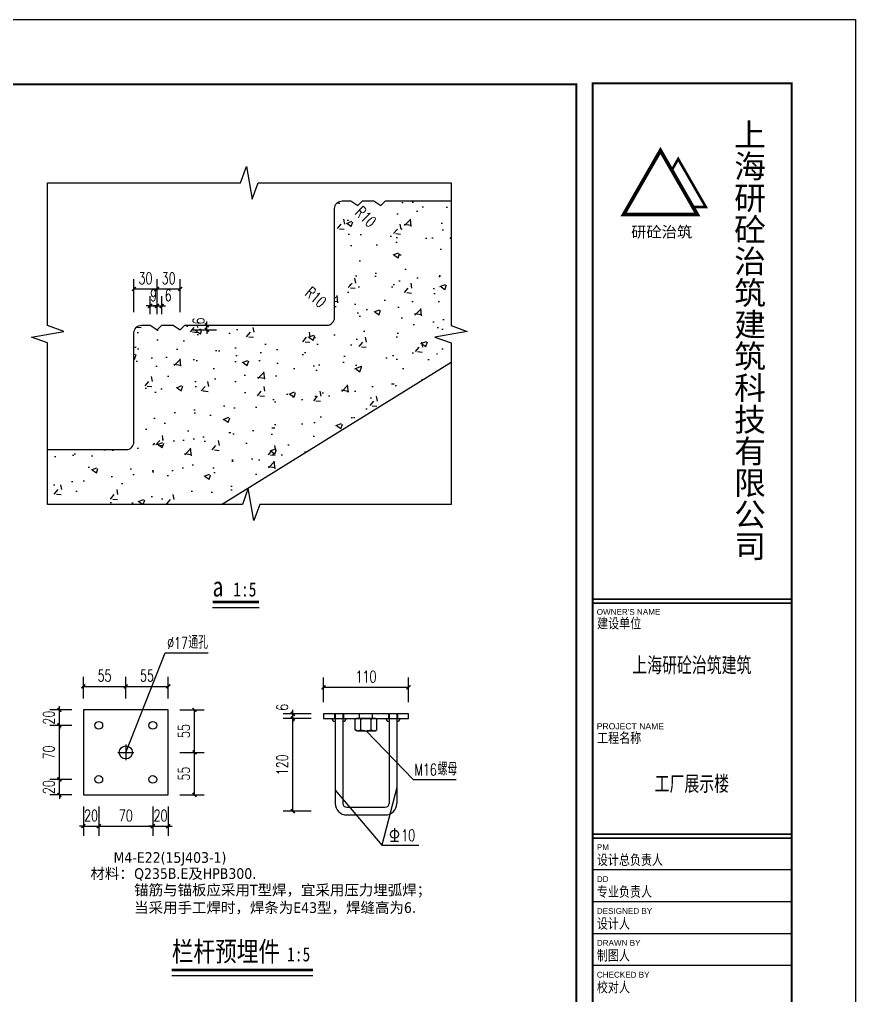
# Model space of a CAD drawing. Header units: millimetres. Extents: x 44261 to 69296, y 20351 to 31510.
# Drawn here: x 63881 to 69296, y 25190 to 31510 of the extents above; entities that cross this region are included whole.
import ezdxf
from ezdxf.enums import TextEntityAlignment as Align

# ---------------------------------------------------------------- set-up
doc = ezdxf.new("R2010")
doc.units = ezdxf.units.MM
doc.header["$LTSCALE"] = 1000
doc.layers.get('0').update_dxf_attribs({"lineweight": 25})
for name, color, linetype in [('DIM_LEAD', 3, 'Continuous'), ('DIM_SYMB', 3, 'Continuous'), ('Hatch_70%', 252, 'Continuous'), ('PUB_DIM', 3, 'Continuous'), ('PUB_TEXT', 7, 'Continuous'), ('PUB_TITLE', 4, 'Continuous'), ('填充（预制）', 252, 'Continuous'), ('墙板', 21, 'Continuous'), ('校对', 6, 'Continuous')]:
    doc.layers.add(name, color=color, linetype=linetype)
doc.layers.add('DIM_MODI', color=6, linetype='Continuous', plot=False)
doc.layers.add('钢筋', color=1, linetype='Continuous', lineweight=30)
doc.styles.add('_TCH_DIM', font='SIMPLEX', dxfattribs={"bigfont": 'GBCBIG'})
doc.styles.add('_TCH_DIM_T3', font='SIMPLEX', dxfattribs={"width": 0.705882, "bigfont": 'GBCBIG'})
doc.styles.add('A10-平面工作区_TEN24OTF$0$E20-0_TEN24OTF$0$Standard', font='STFANGSO.TTF')
doc.styles.add('Arial', font='arial.ttf', dxfattribs={"height": 250})
doc.styles.add('HZXY', font='romand.shx', dxfattribs={"bigfont": 'hzxy.shx'})
doc.styles.get("Standard").update_dxf_attribs({"font": 'tahoma.ttf'})
doc.styles.add('仿宋（工艺）', font='simfang.ttf', dxfattribs={"width": 0.8, "height": 135})
doc.linetypes.add('A10-平面工作区_TEN24OTF$0$E20-0_TEN24OTF$0${ -E- }', pattern='A,48,-9,["E",A10-平面工作区_TEN24OTF$0$E20-0_TEN24OTF$0$Standard,S=1.8,R=0,X=-0.6,Y=-0.84],-9', length=66)
doc.dimstyles.new('_TCH_ARCH&&5', dxfattribs={"dimtxt": 14.875, "dimasz": 5, "dimexe": 12.5, "dimexo": 15, "dimgap": 6.3125, "dimtad": 1, "dimdec": 0, "dimzin": 0, "dimdsep": 46, "dimtxsty": '_TCH_DIM_T3', "dimblk": 'ARCHTICK', "dimcen": 0.09, "dimclrt": 7, "dimazin": 2, "dimtfac": 1, "dimtdec": 0, "dimtix": 1, "dimtmove": 2, "dimatfit": 3, "dimfxl": 0, "dimtolj": 1, "dimtzin": 0, "dimarcsym": 0})

# ---------------------------------------------------------------- blocks, each defined once
blk = doc.blocks.new('_ArchTick')
at = {"color": 0, "linetype": 'ByBlock', "const_width": 0.4}
blk.add_lwpolyline([(-0.5, -0.5), (0.5, 0.5)], dxfattribs=at)
blk = doc.blocks.new('*D104')
at = {"layer": 'Defpoints', "color": 0, "transparency": 16777216}
for p in [(981083.1, 12884.8), (981053.1, 12839.9), (981083.1, 12839.9)]:
    blk.add_point(p, dxfattribs=at)
at = {"layer": 'PUB_DIM', "color": 0, "lineweight": -2, "transparency": 16777216}
for p, q in [((981053.1, 12854.9), (981053.1, 12897.3)), ((981083.1, 12854.9), (981083.1, 12897.3)), ((981053.1, 12884.8), (981083.1, 12884.8))]:
    blk.add_line(p, q, dxfattribs=at)
at = {"layer": 'PUB_DIM', "color": 0, "lineweight": -2, "transparency": 16777216, "xscale": 5, "yscale": 5, "zscale": 5, "rotation": 180}
blk.add_blockref('_ArchTick', (981053.1, 12884.8), dxfattribs=at)
at = {"layer": 'PUB_DIM', "color": 0, "lineweight": -2, "transparency": 16777216, "xscale": 5, "yscale": 5, "zscale": 5}
blk.add_blockref('_ArchTick', (981083.1, 12884.8), dxfattribs=at)
at = {"layer": 'PUB_DIM', "color": 7, "transparency": 16777216, "insert": (981068.1, 12898.6), "char_height": 14.88, "attachment_point": 5, "style": '_TCH_DIM_T3'}
blk.add_mtext('\\A1;30', dxfattribs=at)
blk = doc.blocks.new('*D105')
at = {"layer": 'Defpoints', "color": 0, "transparency": 16777216}
for p in [(981113.1, 12884.8), (981083.1, 12839.9), (981113.1, 12839.9)]:
    blk.add_point(p, dxfattribs=at)
at = {"layer": 'PUB_DIM', "color": 0, "lineweight": -2, "transparency": 16777216}
for p, q in [((981083.1, 12854.9), (981083.1, 12897.3)), ((981113.1, 12854.9), (981113.1, 12897.3)), ((981083.1, 12884.8), (981113.1, 12884.8))]:
    blk.add_line(p, q, dxfattribs=at)
at = {"layer": 'PUB_DIM', "color": 0, "lineweight": -2, "transparency": 16777216, "xscale": 5, "yscale": 5, "zscale": 5, "rotation": 180}
blk.add_blockref('_ArchTick', (981083.1, 12884.8), dxfattribs=at)
at = {"layer": 'PUB_DIM', "color": 0, "lineweight": -2, "transparency": 16777216, "xscale": 5, "yscale": 5, "zscale": 5}
blk.add_blockref('_ArchTick', (981113.1, 12884.8), dxfattribs=at)
at = {"layer": 'PUB_DIM', "color": 7, "transparency": 16777216, "insert": (981098.1, 12898.6), "char_height": 14.88, "attachment_point": 5, "style": '_TCH_DIM_T3'}
blk.add_mtext('\\A1;30', dxfattribs=at)
blk = doc.blocks.new('*D106')
at = {"layer": 'Defpoints', "color": 0, "transparency": 16777216}
for p in [(981083.1, 12862.8), (981074.1, 12837), (981083.1, 12837)]:
    blk.add_point(p, dxfattribs=at)
at = {"layer": 'PUB_DIM', "color": 0, "lineweight": -2, "transparency": 16777216}
for p, q in [((981074.1, 12852), (981074.1, 12875.3)), ((981083.1, 12852), (981083.1, 12875.3)), ((981074.1, 12862.8), (981069.1, 12862.8)), ((981074.1, 12862.8), (981083.1, 12862.8)), ((981083.1, 12862.8), (981088.1, 12862.8))]:
    blk.add_line(p, q, dxfattribs=at)
at = {"layer": 'PUB_DIM', "color": 0, "lineweight": -2, "transparency": 16777216, "xscale": 5, "yscale": 5, "zscale": 5}
blk.add_blockref('_ArchTick', (981074.1, 12862.8), dxfattribs=at)
at = {"layer": 'PUB_DIM', "color": 0, "lineweight": -2, "transparency": 16777216, "xscale": 5, "yscale": 5, "zscale": 5, "rotation": 180}
blk.add_blockref('_ArchTick', (981083.1, 12862.8), dxfattribs=at)
at = {"layer": 'PUB_DIM', "color": 7, "transparency": 16777216, "insert": (981078.6, 12876.6), "char_height": 14.88, "attachment_point": 5, "style": '_TCH_DIM_T3'}
blk.add_mtext('\\A1;9', dxfattribs=at)
blk = doc.blocks.new('*D107')
at = {"layer": 'Defpoints', "color": 0, "transparency": 16777216}
for p in [(981089.1, 12862.8), (981083.1, 12837), (981089.1, 12837)]:
    blk.add_point(p, dxfattribs=at)
at = {"layer": 'PUB_DIM', "color": 0, "lineweight": -2, "transparency": 16777216}
for p, q in [((981083.1, 12852), (981083.1, 12875.3)), ((981089.1, 12852), (981089.1, 12875.3)), ((981083.1, 12862.8), (981078.1, 12862.8)), ((981083.1, 12862.8), (981089.1, 12862.8)), ((981089.1, 12862.8), (981094.1, 12862.8))]:
    blk.add_line(p, q, dxfattribs=at)
at = {"layer": 'PUB_DIM', "color": 0, "lineweight": -2, "transparency": 16777216, "xscale": 5, "yscale": 5, "zscale": 5}
blk.add_blockref('_ArchTick', (981083.1, 12862.8), dxfattribs=at)
at = {"layer": 'PUB_DIM', "color": 0, "lineweight": -2, "transparency": 16777216, "xscale": 5, "yscale": 5, "zscale": 5, "rotation": 180}
blk.add_blockref('_ArchTick', (981089.1, 12862.8), dxfattribs=at)
at = {"layer": 'PUB_DIM', "color": 7, "transparency": 16777216, "insert": (981097.4, 12876.6), "char_height": 14.88, "attachment_point": 5, "style": '_TCH_DIM_T3'}
blk.add_mtext('\\A1;6', dxfattribs=at)
blk = doc.blocks.new('*D108')
at = {"layer": 'Defpoints', "color": 0, "transparency": 16777216}
for p in [(981113.1, 12837.8), (981113.1, 12831.8), (981147.6, 12837.8)]:
    blk.add_point(p, dxfattribs=at)
at = {"layer": 'PUB_DIM', "color": 0, "lineweight": -2, "transparency": 16777216}
for p, q in [((981147.6, 12837.8), (981147.6, 12842.8)), ((981128.1, 12837.8), (981160.1, 12837.8)), ((981128.1, 12831.8), (981160.1, 12831.8)), ((981147.6, 12831.8), (981147.6, 12837.8)), ((981147.6, 12831.8), (981147.6, 12826.8))]:
    blk.add_line(p, q, dxfattribs=at)
at = {"layer": 'PUB_DIM', "color": 0, "lineweight": -2, "transparency": 16777216, "xscale": 5, "yscale": 5, "zscale": 5}
for p, rotation in [((981147.6, 12837.8), 270), ((981147.6, 12831.8), 90)]:
    blk.add_blockref('_ArchTick', p, dxfattribs=dict(at, rotation=rotation))
at = {"layer": 'PUB_DIM', "color": 7, "transparency": 16777216, "insert": (981136.9, 12843.3), "char_height": 14.88, "attachment_point": 5, "rotation": 90, "style": '_TCH_DIM_T3'}
blk.add_mtext('\\A1;6', dxfattribs=at)
blk = doc.blocks.new('*D123')
at = {"layer": 'Defpoints', "color": 0, "transparency": 16777216}
for p in [(82871.8, 2645), (82816.8, 2614.5), (82871.8, 2614.5)]:
    blk.add_point(p, dxfattribs=at)
at = {"layer": 'PUB_DIM', "color": 0, "lineweight": -2, "transparency": 16777216}
for p, q in [((82816.8, 2629.5), (82816.8, 2657.5)), ((82871.8, 2629.5), (82871.8, 2657.5)), ((82816.8, 2645), (82871.8, 2645))]:
    blk.add_line(p, q, dxfattribs=at)
at = {"layer": 'PUB_DIM', "color": 0, "lineweight": -2, "transparency": 16777216, "xscale": 5, "yscale": 5, "zscale": 5, "rotation": 180}
blk.add_blockref('_ArchTick', (82816.8, 2645), dxfattribs=at)
at = {"layer": 'PUB_DIM', "color": 0, "lineweight": -2, "transparency": 16777216, "xscale": 5, "yscale": 5, "zscale": 5}
blk.add_blockref('_ArchTick', (82871.8, 2645), dxfattribs=at)
at = {"layer": 'PUB_DIM', "color": 7, "transparency": 16777216, "insert": (82844.3, 2658.8), "char_height": 14.88, "attachment_point": 5, "style": '_TCH_DIM_T3'}
blk.add_mtext('\\A1;55', dxfattribs=at)
blk = doc.blocks.new('*D124')
at = {"layer": 'Defpoints', "color": 0, "transparency": 16777216}
for p in [(82926.8, 2645), (82871.8, 2614.5), (82926.8, 2614.5)]:
    blk.add_point(p, dxfattribs=at)
at = {"layer": 'PUB_DIM', "color": 0, "lineweight": -2, "transparency": 16777216}
for p, q in [((82871.8, 2629.5), (82871.8, 2657.5)), ((82926.8, 2629.5), (82926.8, 2657.5)), ((82871.8, 2645), (82926.8, 2645))]:
    blk.add_line(p, q, dxfattribs=at)
at = {"layer": 'PUB_DIM', "color": 0, "lineweight": -2, "transparency": 16777216, "xscale": 5, "yscale": 5, "zscale": 5, "rotation": 180}
blk.add_blockref('_ArchTick', (82871.8, 2645), dxfattribs=at)
at = {"layer": 'PUB_DIM', "color": 0, "lineweight": -2, "transparency": 16777216, "xscale": 5, "yscale": 5, "zscale": 5}
blk.add_blockref('_ArchTick', (82926.8, 2645), dxfattribs=at)
at = {"layer": 'PUB_DIM', "color": 7, "transparency": 16777216, "insert": (82899.3, 2658.8), "char_height": 14.88, "attachment_point": 5, "style": '_TCH_DIM_T3'}
blk.add_mtext('\\A1;55', dxfattribs=at)
blk = doc.blocks.new('*D125')
at = {"layer": 'Defpoints', "color": 0, "transparency": 16777216}
for p in [(82926.8, 2614.5), (82960.8, 2614.5), (82926.8, 2559.5)]:
    blk.add_point(p, dxfattribs=at)
at = {"layer": 'PUB_DIM', "color": 0, "lineweight": -2, "transparency": 16777216}
for p, q in [((82941.8, 2614.5), (82973.3, 2614.5)), ((82960.8, 2559.5), (82960.8, 2614.5)), ((82941.8, 2559.5), (82973.3, 2559.5))]:
    blk.add_line(p, q, dxfattribs=at)
at = {"layer": 'PUB_DIM', "color": 0, "lineweight": -2, "transparency": 16777216, "xscale": 5, "yscale": 5, "zscale": 5}
for p, rotation in [((82960.8, 2614.5), 90), ((82960.8, 2559.5), 270)]:
    blk.add_blockref('_ArchTick', p, dxfattribs=dict(at, rotation=rotation))
at = {"layer": 'PUB_DIM', "color": 7, "transparency": 16777216, "insert": (82947.1, 2587), "char_height": 14.88, "attachment_point": 5, "rotation": 90, "style": '_TCH_DIM_T3'}
blk.add_mtext('\\A1;55', dxfattribs=at)
blk = doc.blocks.new('*D126')
at = {"layer": 'Defpoints', "color": 0, "transparency": 16777216}
for p in [(82926.8, 2559.5), (82960.8, 2559.5), (82926.8, 2504.5)]:
    blk.add_point(p, dxfattribs=at)
at = {"layer": 'PUB_DIM', "color": 0, "lineweight": -2, "transparency": 16777216}
for p, q in [((82941.8, 2559.5), (82973.3, 2559.5)), ((82960.8, 2504.5), (82960.8, 2559.5)), ((82941.8, 2504.5), (82973.3, 2504.5))]:
    blk.add_line(p, q, dxfattribs=at)
at = {"layer": 'PUB_DIM', "color": 0, "lineweight": -2, "transparency": 16777216, "xscale": 5, "yscale": 5, "zscale": 5}
for p, rotation in [((82960.8, 2559.5), 90), ((82960.8, 2504.5), 270)]:
    blk.add_blockref('_ArchTick', p, dxfattribs=dict(at, rotation=rotation))
at = {"layer": 'PUB_DIM', "color": 7, "transparency": 16777216, "insert": (82947.1, 2532), "char_height": 14.88, "attachment_point": 5, "rotation": 90, "style": '_TCH_DIM_T3'}
blk.add_mtext('\\A1;55', dxfattribs=at)
blk = doc.blocks.new('*D127')
at = {"layer": 'Defpoints', "color": 0, "transparency": 16777216}
for p in [(82816.8, 2504.5), (82836.8, 2504.5), (82836.8, 2464)]:
    blk.add_point(p, dxfattribs=at)
at = {"layer": 'PUB_DIM', "color": 0, "lineweight": -2, "transparency": 16777216}
for p, q in [((82816.8, 2489.5), (82816.8, 2451.5)), ((82836.8, 2489.5), (82836.8, 2451.5)), ((82816.8, 2464), (82811.8, 2464)), ((82816.8, 2464), (82836.8, 2464)), ((82836.8, 2464), (82841.8, 2464))]:
    blk.add_line(p, q, dxfattribs=at)
at = {"layer": 'PUB_DIM', "color": 0, "lineweight": -2, "transparency": 16777216, "xscale": 5, "yscale": 5, "zscale": 5}
blk.add_blockref('_ArchTick', (82816.8, 2464), dxfattribs=at)
at = {"layer": 'PUB_DIM', "color": 0, "lineweight": -2, "transparency": 16777216, "xscale": 5, "yscale": 5, "zscale": 5, "rotation": 180}
blk.add_blockref('_ArchTick', (82836.8, 2464), dxfattribs=at)
at = {"layer": 'PUB_DIM', "color": 7, "transparency": 16777216, "insert": (82826.8, 2477.7), "char_height": 14.88, "attachment_point": 5, "style": '_TCH_DIM_T3'}
blk.add_mtext('\\A1;20', dxfattribs=at)
blk = doc.blocks.new('*D128')
at = {"layer": 'Defpoints', "color": 0, "transparency": 16777216}
for p in [(82836.8, 2504.5), (82906.8, 2504.5), (82906.8, 2464)]:
    blk.add_point(p, dxfattribs=at)
at = {"layer": 'PUB_DIM', "color": 0, "lineweight": -2, "transparency": 16777216}
for p, q in [((82836.8, 2489.5), (82836.8, 2451.5)), ((82906.8, 2489.5), (82906.8, 2451.5)), ((82836.8, 2464), (82906.8, 2464))]:
    blk.add_line(p, q, dxfattribs=at)
at = {"layer": 'PUB_DIM', "color": 0, "lineweight": -2, "transparency": 16777216, "xscale": 5, "yscale": 5, "zscale": 5, "rotation": 180}
blk.add_blockref('_ArchTick', (82836.8, 2464), dxfattribs=at)
at = {"layer": 'PUB_DIM', "color": 0, "lineweight": -2, "transparency": 16777216, "xscale": 5, "yscale": 5, "zscale": 5}
blk.add_blockref('_ArchTick', (82906.8, 2464), dxfattribs=at)
at = {"layer": 'PUB_DIM', "color": 7, "transparency": 16777216, "insert": (82871.8, 2477.7), "char_height": 14.88, "attachment_point": 5, "style": '_TCH_DIM_T3'}
blk.add_mtext('\\A1;70', dxfattribs=at)
blk = doc.blocks.new('*D116')
at = {"layer": 'Defpoints', "color": 0, "transparency": 16777216}
for p in [(82906.8, 2504.5), (82926.8, 2504.5), (82926.8, 2464)]:
    blk.add_point(p, dxfattribs=at)
at = {"layer": 'PUB_DIM', "color": 0, "lineweight": -2, "transparency": 16777216}
for p, q in [((82906.8, 2489.5), (82906.8, 2451.5)), ((82926.8, 2489.5), (82926.8, 2451.5)), ((82906.8, 2464), (82901.8, 2464)), ((82906.8, 2464), (82926.8, 2464)), ((82926.8, 2464), (82931.8, 2464))]:
    blk.add_line(p, q, dxfattribs=at)
at = {"layer": 'PUB_DIM', "color": 0, "lineweight": -2, "transparency": 16777216, "xscale": 5, "yscale": 5, "zscale": 5}
blk.add_blockref('_ArchTick', (82906.8, 2464), dxfattribs=at)
at = {"layer": 'PUB_DIM', "color": 0, "lineweight": -2, "transparency": 16777216, "xscale": 5, "yscale": 5, "zscale": 5, "rotation": 180}
blk.add_blockref('_ArchTick', (82926.8, 2464), dxfattribs=at)
at = {"layer": 'PUB_DIM', "color": 7, "transparency": 16777216, "insert": (82916.8, 2477.7), "char_height": 14.88, "attachment_point": 5, "style": '_TCH_DIM_T3'}
blk.add_mtext('\\A1;20', dxfattribs=at)
blk = doc.blocks.new('*D117')
at = {"layer": 'Defpoints', "color": 0, "transparency": 16777216}
for p in [(82785.8, 2614.5), (82816.8, 2614.5), (82816.8, 2594.5)]:
    blk.add_point(p, dxfattribs=at)
at = {"layer": 'PUB_DIM', "color": 0, "lineweight": -2, "transparency": 16777216}
for p, q in [((82785.8, 2614.5), (82785.8, 2619.5)), ((82801.8, 2614.5), (82773.3, 2614.5)), ((82785.8, 2594.5), (82785.8, 2614.5)), ((82801.8, 2594.5), (82773.3, 2594.5)), ((82785.8, 2594.5), (82785.8, 2589.5))]:
    blk.add_line(p, q, dxfattribs=at)
at = {"layer": 'PUB_DIM', "color": 0, "lineweight": -2, "transparency": 16777216, "xscale": 5, "yscale": 5, "zscale": 5}
for p, rotation in [((82785.8, 2614.5), 270), ((82785.8, 2594.5), 90)]:
    blk.add_blockref('_ArchTick', p, dxfattribs=dict(at, rotation=rotation))
at = {"layer": 'PUB_DIM', "color": 7, "transparency": 16777216, "insert": (82772, 2604.5), "char_height": 14.88, "attachment_point": 5, "rotation": 90, "style": '_TCH_DIM_T3'}
blk.add_mtext('\\A1;20', dxfattribs=at)
blk = doc.blocks.new('*D118')
at = {"layer": 'Defpoints', "color": 0, "transparency": 16777216}
for p in [(82785.8, 2594.5), (82816.8, 2594.5), (82816.8, 2524.5)]:
    blk.add_point(p, dxfattribs=at)
at = {"layer": 'PUB_DIM', "color": 0, "lineweight": -2, "transparency": 16777216}
for p, q in [((82801.8, 2594.5), (82773.3, 2594.5)), ((82785.8, 2524.5), (82785.8, 2594.5)), ((82801.8, 2524.5), (82773.3, 2524.5))]:
    blk.add_line(p, q, dxfattribs=at)
at = {"layer": 'PUB_DIM', "color": 0, "lineweight": -2, "transparency": 16777216, "xscale": 5, "yscale": 5, "zscale": 5}
for p, rotation in [((82785.8, 2594.5), 90), ((82785.8, 2524.5), 270)]:
    blk.add_blockref('_ArchTick', p, dxfattribs=dict(at, rotation=rotation))
at = {"layer": 'PUB_DIM', "color": 7, "transparency": 16777216, "insert": (82772, 2559.5), "char_height": 14.88, "attachment_point": 5, "rotation": 90, "style": '_TCH_DIM_T3'}
blk.add_mtext('\\A1;70', dxfattribs=at)
blk = doc.blocks.new('*D119')
at = {"layer": 'Defpoints', "color": 0, "transparency": 16777216}
for p in [(82785.8, 2524.5), (82816.8, 2524.5), (82816.8, 2504.5)]:
    blk.add_point(p, dxfattribs=at)
at = {"layer": 'PUB_DIM', "color": 0, "lineweight": -2, "transparency": 16777216}
for p, q in [((82785.8, 2524.5), (82785.8, 2529.5)), ((82801.8, 2524.5), (82773.3, 2524.5)), ((82785.8, 2504.5), (82785.8, 2524.5)), ((82801.8, 2504.5), (82773.3, 2504.5)), ((82785.8, 2504.5), (82785.8, 2499.5))]:
    blk.add_line(p, q, dxfattribs=at)
at = {"layer": 'PUB_DIM', "color": 0, "lineweight": -2, "transparency": 16777216, "xscale": 5, "yscale": 5, "zscale": 5}
for p, rotation in [((82785.8, 2524.5), 270), ((82785.8, 2504.5), 90)]:
    blk.add_blockref('_ArchTick', p, dxfattribs=dict(at, rotation=rotation))
at = {"layer": 'PUB_DIM', "color": 7, "transparency": 16777216, "insert": (82772, 2514.5), "char_height": 14.88, "attachment_point": 5, "rotation": 90, "style": '_TCH_DIM_T3'}
blk.add_mtext('\\A1;20', dxfattribs=at)
blk = doc.blocks.new('*D120')
at = {"layer": 'Defpoints', "color": 0, "transparency": 16777216}
for p in [(83238, 2643.8), (83128, 2609.5), (83238, 2609.5)]:
    blk.add_point(p, dxfattribs=at)
at = {"layer": 'PUB_DIM', "color": 0, "lineweight": -2, "transparency": 16777216}
for p, q in [((83128, 2624.5), (83128, 2656.3)), ((83238, 2624.5), (83238, 2656.3)), ((83128, 2643.8), (83238, 2643.8))]:
    blk.add_line(p, q, dxfattribs=at)
at = {"layer": 'PUB_DIM', "color": 0, "lineweight": -2, "transparency": 16777216, "xscale": 5, "yscale": 5, "zscale": 5, "rotation": 180}
blk.add_blockref('_ArchTick', (83128, 2643.8), dxfattribs=at)
at = {"layer": 'PUB_DIM', "color": 0, "lineweight": -2, "transparency": 16777216, "xscale": 5, "yscale": 5, "zscale": 5}
blk.add_blockref('_ArchTick', (83238, 2643.8), dxfattribs=at)
at = {"layer": 'PUB_DIM', "color": 7, "transparency": 16777216, "insert": (83183, 2657.5), "char_height": 14.88, "attachment_point": 5, "style": '_TCH_DIM_T3'}
blk.add_mtext('\\A1;110', dxfattribs=at)
blk = doc.blocks.new('*D121')
at = {"layer": 'Defpoints', "color": 0, "transparency": 16777216}
for p in [(83088.2, 2609.5), (83126.9, 2609.5), (83126.9, 2603.5)]:
    blk.add_point(p, dxfattribs=at)
at = {"layer": 'PUB_DIM', "color": 0, "lineweight": -2, "transparency": 16777216}
for p, q in [((83111.9, 2609.5), (83075.7, 2609.5)), ((83088.2, 2609.5), (83088.2, 2614.5)), ((83088.2, 2603.5), (83088.2, 2609.5)), ((83111.9, 2603.5), (83075.7, 2603.5)), ((83088.2, 2603.5), (83088.2, 2598.5))]:
    blk.add_line(p, q, dxfattribs=at)
at = {"layer": 'PUB_DIM', "color": 0, "lineweight": -2, "transparency": 16777216, "xscale": 5, "yscale": 5, "zscale": 5}
for p, rotation in [((83088.2, 2609.5), 270), ((83088.2, 2603.5), 90)]:
    blk.add_blockref('_ArchTick', p, dxfattribs=dict(at, rotation=rotation))
at = {"layer": 'PUB_DIM', "color": 7, "transparency": 16777216, "insert": (83074.5, 2617.8), "char_height": 14.88, "attachment_point": 5, "rotation": 90, "style": '_TCH_DIM_T3'}
blk.add_mtext('\\A1;6', dxfattribs=at)
blk = doc.blocks.new('*D122')
at = {"layer": 'Defpoints', "color": 0, "transparency": 16777216}
for p in [(83088.2, 2603.5), (83126.9, 2603.5), (83126.9, 2483.5)]:
    blk.add_point(p, dxfattribs=at)
at = {"layer": 'PUB_DIM', "color": 0, "lineweight": -2, "transparency": 16777216}
for p, q in [((83111.9, 2603.5), (83075.7, 2603.5)), ((83088.2, 2483.5), (83088.2, 2603.5)), ((83111.9, 2483.5), (83075.7, 2483.5))]:
    blk.add_line(p, q, dxfattribs=at)
at = {"layer": 'PUB_DIM', "color": 0, "lineweight": -2, "transparency": 16777216, "xscale": 5, "yscale": 5, "zscale": 5}
for p, rotation in [((83088.2, 2603.5), 90), ((83088.2, 2483.5), 270)]:
    blk.add_blockref('_ArchTick', p, dxfattribs=dict(at, rotation=rotation))
at = {"layer": 'PUB_DIM', "color": 7, "transparency": 16777216, "insert": (83074.5, 2543.5), "char_height": 14.88, "attachment_point": 5, "rotation": 90, "style": '_TCH_DIM_T3'}
blk.add_mtext('\\A1;120', dxfattribs=at)
blk = doc.blocks.new('A3-TK')
at = {"layer": 'PUB_TITLE'}
for p, q in [((66160.7, -7425.7), (65130.7, -7425.7)), ((66160.7, -7590.5), (65130.7, -7590.5)), ((66160.7, -7755.3), (65130.7, -7755.3)), ((66160.7, -7920.1), (65130.7, -7920.1))]:
    blk.add_line(p, q, dxfattribs=at)
at = {"layer": 'PUB_TITLE', "const_width": 10.3}
for points in [[(65047.4, -3363.6), (54666.7, -3363.6), (54666.7, -11603.3), (65047.4, -11603.3)], [(65130.7, -11598.1), (65130.7, -3358.4), (66160.7, -3358.4), (66160.7, -11598.1)]]:
    blk.add_lwpolyline(points, close=True, dxfattribs=at)
at = {"layer": 'PUB_TITLE'}
for points, const_width in [([(65293.2, -4036.3), (65672.1, -4036.3), (65481.8, -3705.6), (65291.5, -4036.3), (65670.4, -4036.3)], 19), ([(65650.1, -3997.6), (65716.4, -3997.6), (65573.6, -3749.5), (65540.5, -3807.1)], 13.5), ([(65130.7, -6025), (66160.7, -6025)], 9), ([(65130.7, -6045.6), (66160.7, -6045.6)], 9), ([(65151.7, -6025), (66160.7, -6025)], 9), ([(65151.7, -6045.6), (66160.7, -6045.6)], 9), ([(66160.7, -7240.3), (65130.7, -7240.3)], 9), ([(66160.7, -7260.9), (65130.7, -7260.9)], 9)]:
    blk.add_lwpolyline(points, dxfattribs=dict(at, const_width=const_width))
for s, height, style, p in [("OWNER'S NAME", 30, 'Arial', (65152.2, -6106.2)), ('建设单位', 60, 'HZXY', (65154.3, -6182.3)), ('PROJECT NAME', 31.815, 'Arial', (65152.2, -6698.5)), ('工程名称', 60, 'HZXY', (65154.3, -6774.7)), ('PM', 30, 'Arial', (65152.8, -7323.1)), ('设计总负责人', 60, 'HZXY', (65153, -7405.1)), ('DD', 30, 'Arial', (65152.8, -7487.9)), ('专业负责人', 60, 'HZXY', (65153, -7569.9)), ('设计人', 60, 'HZXY', (65153, -7734.7)), ('DESIGNED BY', 30, 'Arial', (65152.8, -7652.6)), ('DRAWN BY', 30, 'Arial', (65152.8, -7817.4)), ('制图人', 60, 'HZXY', (65153, -7899.5)), ('CHECKED BY', 30, 'Arial', (65152.8, -7982.2)), ('校对人', 60, 'HZXY', (65153, -8064.2))]:
    blk.add_text(s, height=height, dxfattribs=dict(at, style=style)).set_placement(p)
at = {"layer": 'PUB_TITLE', "insert": (66003, -3540), "char_height": 120, "attachment_point": 1, "rotation": 270, "style": 'HZXY'}
blk.add_mtext_dynamic_manual_height_columns('{\\f@SimHei|b0|i0|c134|p49;上海研砼治筑建筑科技有限公司}', width=20243.271, gutter_width=1500, heights=[0], dxfattribs=at)
at = {"layer": 'PUB_TITLE', "insert": (65330.3, -4097.9), "char_height": 57.851, "attachment_point": 1, "style": 'HZXY'}
blk.add_mtext_dynamic_manual_height_columns('{\\fSimHei|b0|i0|c134|p49;研砼治筑}', width=1431.186, gutter_width=1500, heights=[143.1], dxfattribs=at)
at = {"layer": 'PUB_TITLE', "style": 'HZXY', "width": 0.9, "flags": 8}
for tag, p in [('业主名称', (65644.3, -6414.3)), ('工程名称', (65644.3, -7027.5))]:
    blk.add_attdef(tag, text='', height=90, dxfattribs=at).set_placement(p, align=Align.CENTER)
at = {"layer": 'PUB_TITLE', "flags": 8}
for tag, p, height, style in [('第三版', (65160.4, -8878.2), 60, 'HZXY'), ('第二版', (65160.4, -9001.8), 60, 'HZXY'), ('第一版', (65160.4, -9125.4), 60, 'HZXY'), ('施工图', (65444.7, -9313.6), 60, 'HZXY'), ('工艺', (65444.7, -9486.2), 60, 'HZXY'), ('1:30', (65444.7, -9634.4), 45, 'Arial'), ('2016.10', (65444.7, -9796), 45, 'Arial')]:
    blk.add_attdef(tag, p, '', height=height, dxfattribs=dict(at, style=style))
at = {"layer": 'PUB_TITLE', "style": 'Arial', "flags": 8}
blk.add_attdef('160301', text='', height=45, dxfattribs=at).set_placement((65649.5, -10993.9), align=Align.CENTER)
blk = doc.blocks.new('图框-A3-50')
at = {"layer": 'PUB_TITLE'}
blk.add_lwpolyline([(0, 8910), (12600, 8910), (12600, 0), (0, 0)], close=True, dxfattribs=at)
ref = blk.add_blockref('A3-TK', (-53890.7, 11938.4))
ref.add_attrib('工程名称', '工厂展示楼', dxfattribs={"layer": 'PUB_TITLE', "height": 90, "style": 'HZXY', "width": 0.9}).set_placement((11753.6, 4910.9), align=Align.CENTER)
ref.add_attrib('业主名称', '上海研砼治筑建筑', dxfattribs={"layer": 'PUB_TITLE', "height": 90, "style": 'HZXY', "width": 0.9}).set_placement((11753.6, 5524.1), align=Align.CENTER)
at = {"layer": 'PUB_TITLE', "style": 'Arial', "flags": 8}
blk.add_attdef('2017.12', (11631.6, 2816.5), '', height=45, dxfattribs=at)
blk = doc.blocks.new('A$C3CA65E05')
at = {"layer": 'DIM_MODI'}
blk.add_lwpolyline([(0, 8910), (12600, 8910), (12600, 0), (0, 0)], close=True, dxfattribs=at)
blk = doc.blocks.new('A$C1E0F1A4C')
at = {"layer": 'DIM_MODI', "xscale": 1.666666666666667, "yscale": 1.666666666666667, "zscale": 1.666666666666667}
blk.add_blockref('A$C3CA65E05', (0, -14850), dxfattribs=at)
at = {"layer": 'PUB_TITLE', "xscale": 1.666666666666667, "yscale": 1.666666666666667, "zscale": 1.666666666666667}
blk.add_blockref('图框-A3-50', (0, -14850), dxfattribs=at)
blk = doc.blocks.new('LTFH')
at = {"layer": '填充（预制）'}
h = blk.add_hatch(dxfattribs=at)
h.set_pattern_fill('AR-CONC', color=256, scale=40)
h.set_pattern_definition([(50, (969289.225, 4414.865), (72.87387, -6.37563), [7.62, -83.82]), (355, (969289.225, 4414.865), (-14.09713, 76.42266), [6.096, -67.056]), (100.451, (969295.3, 4414.334), (58.777, 70.04668), [6.476, -71.236]), (46.1842, (969289.225, 4435.185), (108.4316, -16.81693), [11.43, -125.73]), (96.6356, (969298.26, 4433.78), (94.9617, 98.9702), [9.714, -106.854]), (351.184, (969289.22, 4435.19), (94.9618, 98.97005), [9.144, -100.584]), (21, (969299.385, 4430.105), (60.64595, -40.9062), [7.62, -83.82]), (326, (969299.385, 4430.105), (24.7208, 73.6752), [6.096, -67.056]), (71.4514, (969304.44, 4426.7), (85.3666, 32.76914), [6.476, -71.236]), (37.5, (969289.225, 4414.865), (1.23544, 33.822016), [0, -66.2432, 0, -68.072, 0, -67.31]), (7.5, (969289.225, 4414.865), (26.727865, 40.07223), [0, -38.8112, 0, -64.7192, 0, -25.654]), (327.5, (969266.568, 4414.865), (54.23624, -2.2915), [0, -25.4, 0, -79.248, 0, -105.156]), (317.5, (969256.41, 4414.865), (59.25167, 10.1706), [0, -33.02, 0, -52.6288, 0, -74.676])])
h.paths.add_polyline_path([(981464, 12790.1), (981464, 12815), (981443, 12822.5), (981485, 12829.9), (981464, 12837.5), (981464, 12998.9), (981379.1, 12998.9), (981373.1, 12992.9), (981364.1, 12998.9), (981349.1, 12998.9), (981343.1, 12992.9), (981334.1, 12998.9), (981323.1, 12998.9, 0.414214), (981313.1, 12988.9), (981313.1, 12847.8, -0.414214), (981303.1, 12837.8), (981119.1, 12837.8), (981113.1, 12831.8), (981104.1, 12837.8), (981089.1, 12837.8), (981083.1, 12831.8), (981074.1, 12837.8), (981063.1, 12837.8, 0.414214), (981053.1, 12827.8), (981053.1, 12686.7, -0.414214), (981043.1, 12676.7), (980941.3, 12676.7), (980941.3, 12605.8), (981166.5, 12605.8)])
at = {"layer": 'DIM_SYMB'}
for points in [[(980941.3, 13022.2), (981191.4, 13022.2), (981199, 13043.2), (981206.4, 13001.2), (981213.9, 13022.2), (981464, 13022.2)], [(981464, 13022.2), (981464, 12837.5), (981485, 12829.9), (981443, 12822.5), (981464, 12815), (981464, 12605.8), (981216.1, 12605.8), (981208.6, 12584.8), (981201.2, 12626.8), (981193.6, 12605.8), (980941.3, 12605.8), (980941.3, 12815), (980920.3, 12822.5), (980962.3, 12829.9), (980941.3, 12837.5), (980941.3, 13022.2)]]:
    blk.add_lwpolyline(points, dxfattribs=at)
at = {"layer": 'PUB_DIM'}
for points in [[(981358.5, 12954.6, 0, 0, 0), (981323.1, 12988.9, 3.3, 0, 0), (981315.9, 12995.8, 0, 0, 0)], [(981259, 12889.3, 0, 0, 0), (981304.3, 12849.4, 3.3, 0, 0), (981311.8, 12842.8, 0, 0, 0)]]:
    blk.add_lwpolyline(points, format="xyseb", dxfattribs=at)
at = {"layer": '墙板'}
blk.add_line((981166.5, 12605.8), (981464, 12790.1), dxfattribs=at)
blk.add_lwpolyline([(980941.3, 12676.7), (981043.1, 12676.7, 0.414214), (981053.1, 12686.7), (981053.1, 12827.8, -0.414214), (981063.1, 12837.8), (981074.1, 12837.8), (981083.1, 12831.8), (981089.1, 12837.8), (981104.1, 12837.8), (981113.1, 12831.8), (981119.1, 12837.8), (981303.1, 12837.8, 0.414214), (981313.1, 12847.8), (981313.1, 12988.9, -0.414214), (981323.1, 12998.9), (981334.1, 12998.9), (981343.1, 12992.9), (981349.1, 12998.9), (981364.1, 12998.9), (981373.1, 12992.9), (981379.1, 12998.9), (981464, 12998.9)], format="xyb", dxfattribs=at)
at = {"layer": 'PUB_DIM', "color": 7, "style": '_TCH_DIM', "width": 0.705882}
for rotation, p in [(315.8628, (981338.5, 12982.5)), (318.6293, (981273.5, 12877.6))]:
    blk.add_text('R10', height=14.88, rotation=rotation, dxfattribs=at).set_placement(p)
at = {"layer": 'PUB_DIM'}
for p1, p2, distance, picture, middle in [((981053.1, 12839.9), (981083.1, 12839.9), 45, '*D104', (981068.1, 12898.6)), ((981083.1, 12839.9), (981113.1, 12839.9), 45, '*D105', (981098.1, 12898.6)), ((981074.1, 12837), (981083.1, 12837), 25.8, '*D106', (981078.6, 12876.6))]:
    dim = blk.add_aligned_dim(p1=p1, p2=p2, distance=distance, dimstyle='_TCH_ARCH&&5', dxfattribs=at)
    dim.commit()
    dim.dimension.update_dxf_attribs({"geometry": picture, "text_midpoint": middle})
for base, p1, p2, angle, picture, middle in [((981089.1, 12862.8), (981083.1, 12837), (981089.1, 12837), 0, '*D107', (981097.4, 12876.6)), ((981147.6, 12837.8), (981113.1, 12831.8), (981113.1, 12837.8), 90, '*D108', (981136.9, 12843.3))]:
    dim = blk.add_linear_dim(base=base, p1=p1, p2=p2, angle=angle, dimstyle='_TCH_ARCH&&5', dxfattribs=at)
    dim.commit()
    dim.dimension.update_dxf_attribs({"geometry": picture, "text_midpoint": middle, "dimtype": 161})
blk = doc.blocks.new('M5-109大样')
at = {"color": 1, "linetype": 'A10-平面工作区_TEN24OTF$0$E20-0_TEN24OTF$0${ -E- }', "ltscale": 10}
for p, q in [((82871.8, 2569.6), (82871.8, 2549.4)), ((82861.3, 2559.5), (82882.2, 2559.5))]:
    blk.add_line(p, q, dxfattribs=at)
at = {"color": 1}
blk.add_circle((82871.8, 2559.5), 8.5, dxfattribs=at)
at = {"layer": 'DIM_LEAD'}
for p, q in [((82871.8, 2559.5), (82922.6, 2688.5)), ((82871.8, 2559.5), (82922.6, 2688.5)), ((82922.6, 2688.5), (82978.4, 2688.5)), ((83183, 2587.6), (83244.3, 2524.4)), ((83183, 2587.6), (83244.3, 2524.4)), ((83244.3, 2524.4), (83300, 2524.4)), ((83143, 2510.5), (83203.5, 2439.5)), ((83223, 2514.2), (83203.5, 2439.5)), ((83203.5, 2439.5), (83251.4, 2439.5))]:
    blk.add_line(p, q, dxfattribs=at)
at = {"layer": 'PUB_TEXT'}
for p, q in [((83219.9, 2461.4), (83219.9, 2444.7)), ((83214.7, 2444.7), (83225.2, 2444.7))]:
    blk.add_line(p, q, dxfattribs=at)
blk.add_circle((83219.9, 2453.5), 5.25, dxfattribs=at)
at = {"layer": '钢筋'}
for p, q in [((82816.8, 2614.5), (82816.8, 2504.5)), ((82926.8, 2614.5), (82816.8, 2614.5)), ((82926.8, 2504.5), (82926.8, 2614.5)), ((83142, 2609.5), (83142, 2603.5)), ((83143, 2609.5), (83143, 2493.5)), ((83153, 2609.5), (83153, 2493.5)), ((83154, 2609.5), (83154, 2603.5)), ((83174.5, 2603.5), (83174.5, 2609.5)), ((83191.5, 2603.5), (83191.5, 2609.5)), ((83212, 2609.5), (83212, 2603.5)), ((83213, 2609.5), (83213, 2493.5)), ((83223, 2609.5), (83223, 2493.5)), ((83224, 2609.5), (83224, 2603.5)), ((83171, 2603.5), (83169.1, 2602.4)), ((83169.1, 2588.7), (83169.1, 2602.4)), ((83172.6, 2603.5), (83171, 2603.5)), ((83183, 2603.5), (83172.6, 2603.5)), ((83176.1, 2588.7), (83176.1, 2602.4)), ((83193.4, 2603.5), (83183, 2603.5)), ((83189.9, 2588.7), (83189.9, 2602.4)), ((83195, 2603.5), (83193.4, 2603.5)), ((83195, 2603.5), (83196.9, 2602.4)), ((83196.9, 2588.7), (83196.9, 2602.4)), ((83171, 2587.6), (83169.1, 2588.7)), ((83171, 2587.6), (83172.6, 2587.6)), ((83172.6, 2587.6), (83183, 2587.6)), ((83183, 2587.6), (83193.4, 2587.6)), ((83193.4, 2587.6), (83195, 2587.6)), ((83195, 2587.6), (83196.9, 2588.7)), ((82816.8, 2504.5), (82926.8, 2504.5)), ((83158, 2488.5), (83208, 2488.5)), ((83158, 2478.5), (83208, 2478.5))]:
    blk.add_line(p, q, dxfattribs=at)
blk.add_lwpolyline([(83128, 2603.5), (83238, 2603.5), (83238, 2609.5), (83128, 2609.5)], close=True, dxfattribs=at)
for centre in [(82836.8, 2594.5), (82906.8, 2594.5), (82836.8, 2524.5), (82906.8, 2524.5)]:
    blk.add_circle(centre, 5, dxfattribs=at)
for centre, radius, start, end in [((83143, 2603.5), 4, 180, 270), ((83153, 2603.5), 4, 270, 0), ((83213, 2603.5), 4, 180, 270), ((83223, 2603.5), 4, 270, 0), ((83158, 2493.5), 15, 180, 270), ((83158, 2493.5), 5, 180, 270), ((83208, 2493.5), 5, 270, 0), ((83208, 2493.5), 15, 270, 0)]:
    blk.add_arc(centre, radius, start, end, dxfattribs=at)
for points in [[(83172.6, 2603.5), (83171, 2603.5), (83169.1, 2602.4)], [(83176.1, 2602.4), (83174.2, 2603.5), (83172.6, 2603.5)], [(83183, 2603.5), (83179.8, 2603.5), (83176.1, 2602.4)], [(83189.9, 2602.4), (83186.2, 2603.5), (83183, 2603.5)], [(83193.4, 2603.5), (83191.8, 2603.5), (83189.9, 2602.4)], [(83196.9, 2602.4), (83195, 2603.5), (83193.4, 2603.5)], [(83169.1, 2588.7), (83171, 2587.6), (83172.6, 2587.6)], [(83172.6, 2587.6), (83174.2, 2587.6), (83176.1, 2588.7)], [(83176.1, 2588.7), (83179.8, 2587.6), (83183, 2587.6)], [(83183, 2587.6), (83186.2, 2587.6), (83189.9, 2588.7)], [(83189.9, 2588.7), (83191.8, 2587.6), (83193.4, 2587.6)], [(83193.4, 2587.6), (83195, 2587.6), (83196.9, 2588.7)]]:
    blk.add_rational_spline(points, [1, 1.0379548493, 1], degree=2, dxfattribs=at)
at = {"layer": 'PUB_TEXT', "style": '_TCH_DIM', "width": 0.705882}
for s, p in [('%%c17', (82925.4, 2693.7)), ('M16', (83245.9, 2529.6)), ('10', (83228.7, 2444.7))]:
    blk.add_text(s, height=14.88, dxfattribs=at).set_placement(p)
at = {"layer": 'PUB_TEXT', "style": '_TCH_DIM'}
for s, p in [('通孔', (82952.9, 2693.7)), ('螺母', (83275.9, 2529.6))]:
    blk.add_text(s, height=16.88, dxfattribs=at).set_placement(p)
at = {"layer": 'PUB_TEXT'}
for s, height, p in [('M4-E22(15J403-1)', 13.743, (82855.9, 2416.5)), ('材料：', 13.74, (82825.9, 2395.7)), ('Q235B.E及HPB300.', 13.743, (82882.6, 2395.7)), ('锚筋与锚板应采用T型焊，宜采用压力埋弧焊；', 13.743, (82882.6, 2374.4)), ('当采用手工焊时，焊条为E43型，焊缝高为6.', 13.743, (82882.6, 2351.6))]:
    blk.add_text(s, height=height, dxfattribs=at).set_placement(p)
at = {"layer": 'PUB_DIM'}
for p1, p2, distance, picture, middle in [((82816.8, 2614.5), (82871.8, 2614.5), 30.5, '*D123', (82844.3, 2658.8)), ((82871.8, 2614.5), (82926.8, 2614.5), 30.5, '*D124', (82899.3, 2658.8)), ((83128, 2609.5), (83238, 2609.5), 34.3, '*D120', (83183, 2657.5)), ((82816.8, 2594.5), (82816.8, 2614.5), 31, '*D117', (82772, 2604.5)), ((82926.8, 2559.5), (82926.8, 2614.5), -34.1, '*D125', (82947.1, 2587)), ((83126.9, 2483.5), (83126.9, 2603.5), 38.6, '*D122', (83074.5, 2543.5)), ((82816.8, 2524.5), (82816.8, 2594.5), 31, '*D118', (82772, 2559.5)), ((82926.8, 2504.5), (82926.8, 2559.5), -34.1, '*D126', (82947.1, 2532)), ((82816.8, 2504.5), (82816.8, 2524.5), 31, '*D119', (82772, 2514.5)), ((82816.8, 2504.5), (82836.8, 2504.5), -40.5, '*D127', (82826.8, 2477.7)), ((82836.8, 2504.5), (82906.8, 2504.5), -40.5, '*D128', (82871.8, 2477.7)), ((82906.8, 2504.5), (82926.8, 2504.5), -40.5, '*D116', (82916.8, 2477.7))]:
    dim = blk.add_aligned_dim(p1=p1, p2=p2, distance=distance, dimstyle='_TCH_ARCH&&5', dxfattribs=at)
    dim.commit()
    dim.dimension.update_dxf_attribs({"geometry": picture, "text_midpoint": middle})
dim = blk.add_linear_dim(base=(83088.2, 2609.5), p1=(83126.9, 2603.5), p2=(83126.9, 2609.5), angle=90, dimstyle='_TCH_ARCH&&5', dxfattribs=at)
dim.commit()
dim.dimension.update_dxf_attribs({"geometry": '*D121', "text_midpoint": (83074.5, 2617.8), "dimtype": 161})

msp = doc.modelspace()

# ---------------------------------------------------------------- linework, layer by layer
at = {"layer": 'DIM_SYMB', "const_width": 17.5}
for points in [[(65131, 27738.3), (65432.8, 27738.3)], [(64866.9, 25355.4), (65781.5, 25355.4)]]:
    msp.add_lwpolyline(points, dxfattribs=at)
at = {"layer": 'DIM_SYMB'}
for points in [[(65131, 27703.3), (65432.8, 27703.3)], [(64866.9, 25320.4), (65781.5, 25320.4)]]:
    msp.add_lwpolyline(points, dxfattribs=at)

# ---------------------------------------------------------------- block references
at = {"xscale": 5, "yscale": 5, "zscale": 5}
msp.add_blockref('M5-109大样', (-349789.7, 13966.9), dxfattribs=at)
at = {"layer": 'Hatch_70%', "xscale": 0.7514450867052023, "yscale": 0.7514450867052023, "zscale": 0.7514450867052023}
msp.add_blockref('A$C1E0F1A4C', (53515.9, 31510.2), dxfattribs=at)
at = {"layer": '校对', "xscale": 5, "yscale": 5, "zscale": 5}
msp.add_blockref('LTFH', (-4840643.8, -34658.6), dxfattribs=at)

# ---------------------------------------------------------------- texts
at = {"layer": 'PUB_TEXT', "style": '仿宋（工艺）', "width": 0.8}
for s, height, p in [('a', 128.7, (65131, 27774)), ('1:5', 91.91, (65265.4, 27774)), ('栏杆预埋件', 128.68, (64866.9, 25411)), ('1:5', 91.91, (65614.1, 25411))]:
    msp.add_text(s, height=height, dxfattribs=at).set_placement(p)

doc.saveas('drawing.dxf')
